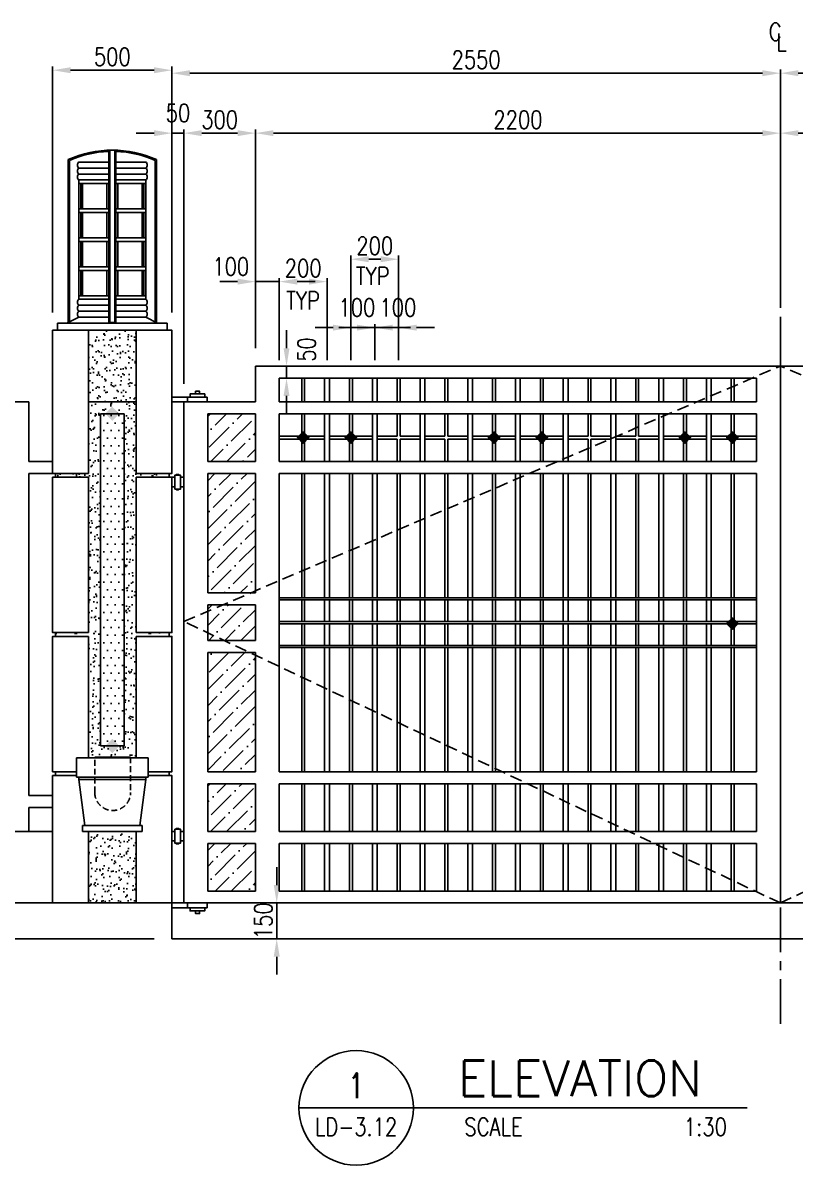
# Model space of a CAD drawing. Extents: x 17901 to 57070, y -1049 to 3900.
# Drawn here: x 37172 to 40409, y -887 to 3900 of the extents above; entities that cross this region are included whole.
import ezdxf
from ezdxf.enums import TextEntityAlignment as Align

# ---------------------------------------------------------------- set-up
doc = ezdxf.new("R2010")
doc.units = 0
doc.header["$PDMODE"] = 3
doc.header["$PDSIZE"] = -1
doc.linetypes.add('CENTER', pattern=[2, 1.25, -0.25, 0.25, -0.25])
doc.linetypes.add('HIDDEN', pattern=[0.375, 0.25, -0.125])
doc.layers.get('0').update_dxf_attribs({"linetype": 'CONTINUOUS'})
doc.layers.get('DEFPOINTS').update_dxf_attribs({"linetype": 'CONTINUOUS'})
for name, color, linetype in [('0-BCA', 33, 'CONTINUOUS'), ('0-DIM', 8, 'CONTINUOUS'), ('0-TEXT', 7, 'CONTINUOUS'), ('YEL', 2, 'CONTINUOUS')]:
    doc.layers.add(name, color=color, linetype=linetype)
doc.styles.add('30', font='romans.shx', dxfattribs={"width": 0.8, "height": 75})
doc.styles.add('ROMAND', font='romans.shx')
doc.styles.add('ROMANS', font='romans.shx', dxfattribs={"width": 0.8})
doc.styles.get("Standard").update_dxf_attribs({"font": 'romans.shx', "width": 0.8})
doc.dimstyles.new('CALL', dxfattribs={"dimscale": 30, "dimtxt": 2.5, "dimasz": 2.5, "dimexe": 0.5, "dimexo": 2.5, "dimtad": 0, "dimdec": 0, "dimtxsty": 'STANDARD', "dimcen": 2.5, "dimclrd": 256, "dimclre": 256, "dimclrt": 7, "dimazin": 3, "dimtfac": 1, "dimtdec": 0, "dimtmove": 0, "dimatfit": 3, "dimtolj": 1, "dimtzin": 0})
pattern_1 = [(142.5, (57148.236, 3e-14), (1.60003, 48.94132), [0, -38.608, 0, -43.18, 0, -41.275]), (172.5, (57148.236, 3e-14), (-44.95233, 71.6825), [0, -20.828, 0, -34.798, 0, -13.335]), (212.5, (57179.48, 3e-14), (-79.09924, 0.14372), [0, -12.7, 0, -45.72, 0, -59.69]), (222.5, (57179.48, 3e-14), (-76.35565, 22.29293), [0, -6.35, 0, -29.972, 0, -34.29])]

# ---------------------------------------------------------------- blocks, each defined once
blk = doc.blocks.new('TITLECIRCLE')
blk.add_line((-8, 0), (8, 0))
blk.add_circle((0, 0), 8)
at = {"style": 'ROMAND'}
blk.add_attdef('TITLE', text='', height=5, dxfattribs=at).set_placement((14.23, 4.14), align=Align.MIDDLE_LEFT)
at = {"style": 'ROMANS', "width": 0.8}
for tag, p in [('SCALE', (19.2, -2.65)), ('0:00', (82.05, -2.65))]:
    blk.add_attdef(tag, text='', height=2.5, dxfattribs=at).set_placement(p, align=Align.MIDDLE_CENTER)
blk = doc.blocks.new('A$C1AAB01F3')
at = {"layer": '0-TEXT', "color": 2}
for p, q in [((0, 52.5), (11.7, 52.5)), ((36.1, 52.5), (50, 52.5)), ((0, 12.5), (11.7, 12.5)), ((36.1, 12.5), (50, 12.5))]:
    blk.add_line(p, q, dxfattribs=at)
blk.add_lwpolyline([(11.7, 61.8), (36.1, 61.8), (36.1, 3.7), (11.7, 3.7)], close=True, dxfattribs=at)
for points in [[(18.5, 61.8), (18.5, 64.9), (27.9, 64.9), (27.9, 61.8)], [(27.9, 3.7), (27.9, 0), (18.5, 0), (18.5, 3.7)]]:
    blk.add_lwpolyline(points, dxfattribs=at)
blk = doc.blocks.new('*D51')
at = {"linetype": 'BYBLOCK'}
for p, q in [((37296.9, 2686.3), (37296.9, 3716.3)), ((37371.9, 3701.3), (37721.9, 3701.3)), ((37796.9, 2686.3), (37796.9, 3716.3))]:
    blk.add_line(p, q, dxfattribs=at)
for points in [[(37371.9, 3713.8), (37371.9, 3688.8), (37296.9, 3701.3)], [(37721.9, 3713.8), (37721.9, 3688.8), (37796.9, 3701.3)]]:
    blk.add_solid(points, dxfattribs=at)
at = {"layer": 'DEFPOINTS', "color": 0, "linetype": 'BYBLOCK'}
for p in [(37796.9, 3701.3), (37296.9, 2611.3), (37796.9, 2611.3)]:
    blk.add_point(p, dxfattribs=at)
at = {"color": 7, "linetype": 'BYBLOCK', "insert": (37546.9, 3757.6), "char_height": 75, "attachment_point": 5}
blk.add_mtext('\\A1;500', dxfattribs=at)
blk = doc.blocks.new('*D53')
at = {"linetype": 'BYBLOCK'}
for p, q in [((37796.9, 2686.3), (37796.9, 3703.8)), ((37871.9, 3688.8), (40271.9, 3688.8)), ((40346.9, 2736.3), (40346.9, 3703.8))]:
    blk.add_line(p, q, dxfattribs=at)
for points in [[(37871.9, 3701.3), (37871.9, 3676.3), (37796.9, 3688.8)], [(40271.9, 3701.3), (40271.9, 3676.3), (40346.9, 3688.8)]]:
    blk.add_solid(points, dxfattribs=at)
at = {"layer": 'DEFPOINTS', "color": 0, "linetype": 'BYBLOCK'}
for p in [(40346.9, 3688.8), (40346.9, 2661.3), (37796.9, 2611.3)]:
    blk.add_point(p, dxfattribs=at)
at = {"color": 7, "linetype": 'BYBLOCK', "insert": (39071.9, 3745.1), "char_height": 75, "attachment_point": 5}
blk.add_mtext('\\A1;2550', dxfattribs=at)
blk = doc.blocks.new('*D54')
at = {"linetype": 'BYBLOCK'}
for p, q in [((37796.9, 2686.3), (37796.9, 3452.5)), ((37846.9, 2386.3), (37846.9, 3452.5)), ((37721.9, 3437.5), (37646.9, 3437.5)), ((37796.9, 3437.5), (37846.9, 3437.5)), ((37796.9, 3437.5), (37846.9, 3437.5)), ((37921.9, 3437.5), (37996.9, 3437.5))]:
    blk.add_line(p, q, dxfattribs=at)
for points in [[(37721.9, 3450), (37721.9, 3425), (37796.9, 3437.5)], [(37921.9, 3450), (37921.9, 3425), (37846.9, 3437.5)]]:
    blk.add_solid(points, dxfattribs=at)
at = {"layer": 'DEFPOINTS', "color": 0, "linetype": 'BYBLOCK'}
for p in [(37846.9, 3437.5), (37796.9, 2611.3), (37846.9, 2311.3)]:
    blk.add_point(p, dxfattribs=at)
at = {"color": 7, "linetype": 'BYBLOCK', "insert": (37821.9, 3521.8), "char_height": 75, "attachment_point": 5}
blk.add_mtext('\\A1;50', dxfattribs=at)
blk = doc.blocks.new('*D55')
at = {"linetype": 'BYBLOCK'}
for p, q in [((38277.1, 2536.3), (38277.1, 2611.3)), ((38221.9, 2461.3), (38292.1, 2461.3)), ((38277.1, 2411.3), (38277.1, 2461.3)), ((38277.1, 2411.3), (38277.1, 2461.3)), ((38321.9, 2411.3), (38292.1, 2411.3)), ((38277.1, 2336.3), (38277.1, 2261.3))]:
    blk.add_line(p, q, dxfattribs=at)
for points in [[(38264.6, 2536.3), (38289.6, 2536.3), (38277.1, 2461.3)], [(38264.6, 2336.3), (38289.6, 2336.3), (38277.1, 2411.3)]]:
    blk.add_solid(points, dxfattribs=at)
at = {"layer": 'DEFPOINTS', "color": 0, "linetype": 'BYBLOCK'}
for p in [(38146.9, 2461.3), (38277.1, 2461.3), (38246.9, 2411.3)]:
    blk.add_point(p, dxfattribs=at)
at = {"color": 7, "linetype": 'BYBLOCK', "insert": (38361.4, 2530.8), "char_height": 75, "attachment_point": 5, "rotation": 90}
blk.add_mtext('\\A1;50', dxfattribs=at)
blk = doc.blocks.new('*D56')
at = {"linetype": 'BYBLOCK'}
for p, q in [((37846.9, 2386.3), (37846.9, 3452.5)), ((38146.9, 2536.3), (38146.9, 3452.5)), ((37921.9, 3437.5), (38071.9, 3437.5))]:
    blk.add_line(p, q, dxfattribs=at)
for points in [[(37921.9, 3450), (37921.9, 3425), (37846.9, 3437.5)], [(38071.9, 3450), (38071.9, 3425), (38146.9, 3437.5)]]:
    blk.add_solid(points, dxfattribs=at)
at = {"layer": 'DEFPOINTS', "color": 0, "linetype": 'BYBLOCK'}
for p in [(38146.9, 3437.5), (38146.9, 2461.3), (37846.9, 2311.3)]:
    blk.add_point(p, dxfattribs=at)
at = {"color": 7, "linetype": 'BYBLOCK', "insert": (37996.9, 3493.7), "char_height": 75, "attachment_point": 5}
blk.add_mtext('\\A1;300', dxfattribs=at)
blk = doc.blocks.new('*D57')
at = {"linetype": 'BYBLOCK'}
for p, q in [((38146.9, 2536.3), (38146.9, 3452.5)), ((40346.9, 2736.3), (40346.9, 3452.5)), ((38221.9, 3437.5), (40271.9, 3437.5))]:
    blk.add_line(p, q, dxfattribs=at)
for points in [[(38221.9, 3450), (38221.9, 3425), (38146.9, 3437.5)], [(40271.9, 3450), (40271.9, 3425), (40346.9, 3437.5)]]:
    blk.add_solid(points, dxfattribs=at)
at = {"layer": 'DEFPOINTS', "color": 0, "linetype": 'BYBLOCK'}
for p in [(40346.9, 3437.5), (40346.9, 2661.3), (38146.9, 2461.3)]:
    blk.add_point(p, dxfattribs=at)
at = {"color": 7, "linetype": 'BYBLOCK', "insert": (39246.9, 3493.7), "char_height": 75, "attachment_point": 5}
blk.add_mtext('\\A1;2200', dxfattribs=at)
blk = doc.blocks.new('*D59')
at = {"linetype": 'BYBLOCK'}
for p, q in [((40346.9, 2736.3), (40346.9, 3703.8)), ((42821.9, 3688.8), (40421.9, 3688.8)), ((42896.9, 2686.3), (42896.9, 3703.8))]:
    blk.add_line(p, q, dxfattribs=at)
for points in [[(40421.9, 3701.3), (40421.9, 3676.3), (40346.9, 3688.8)], [(42821.9, 3701.3), (42821.9, 3676.3), (42896.9, 3688.8)]]:
    blk.add_solid(points, dxfattribs=at)
at = {"layer": 'DEFPOINTS', "color": 0, "linetype": 'BYBLOCK'}
for p in [(40346.9, 3688.8), (40346.9, 2661.3), (42896.9, 2611.3)]:
    blk.add_point(p, dxfattribs=at)
at = {"color": 7, "linetype": 'BYBLOCK', "insert": (41621.9, 3745.1), "char_height": 75, "attachment_point": 5}
blk.add_mtext('\\A1;2550', dxfattribs=at)
blk = doc.blocks.new('*D62')
at = {"linetype": 'BYBLOCK'}
for p, q in [((40346.9, 2736.3), (40346.9, 3452.5)), ((42546.9, 2536.3), (42546.9, 3452.5)), ((42471.9, 3437.5), (40421.9, 3437.5))]:
    blk.add_line(p, q, dxfattribs=at)
for points in [[(40421.9, 3450), (40421.9, 3425), (40346.9, 3437.5)], [(42471.9, 3450), (42471.9, 3425), (42546.9, 3437.5)]]:
    blk.add_solid(points, dxfattribs=at)
at = {"layer": 'DEFPOINTS', "color": 0, "linetype": 'BYBLOCK'}
for p in [(40346.9, 3437.5), (40346.9, 2661.3), (42546.9, 2461.3)]:
    blk.add_point(p, dxfattribs=at)
at = {"color": 7, "linetype": 'BYBLOCK', "insert": (41446.9, 3493.7), "char_height": 75, "attachment_point": 5}
blk.add_mtext('\\A1;2200', dxfattribs=at)
blk = doc.blocks.new('*D63')
at = {"linetype": 'BYBLOCK'}
for p, q in [((38246.9, 2486.3), (38246.9, 2830.3)), ((38446.9, 2486.3), (38446.9, 2830.3)), ((38321.9, 2815.3), (38371.9, 2815.3))]:
    blk.add_line(p, q, dxfattribs=at)
for points in [[(38321.9, 2827.8), (38321.9, 2802.8), (38246.9, 2815.3)], [(38371.9, 2827.8), (38371.9, 2802.8), (38446.9, 2815.3)]]:
    blk.add_solid(points, dxfattribs=at)
at = {"layer": 'DEFPOINTS', "color": 0, "linetype": 'BYBLOCK'}
for p in [(38446.9, 2815.3), (38246.9, 2411.3), (38446.9, 2411.3)]:
    blk.add_point(p, dxfattribs=at)
at = {"color": 7, "linetype": 'BYBLOCK', "insert": (38346.9, 2871.5), "char_height": 75, "attachment_point": 5}
blk.add_mtext('\\A1;200', dxfattribs=at)
blk = doc.blocks.new('*D64')
at = {"linetype": 'BYBLOCK'}
for p, q in [((38546.9, 2486.3), (38546.9, 2637.4)), ((38646.9, 2486.3), (38646.9, 2637.4)), ((38471.9, 2622.4), (38396.9, 2622.4)), ((38646.9, 2622.4), (38546.9, 2622.4)), ((38646.9, 2622.4), (38546.9, 2622.4)), ((38721.9, 2622.4), (38796.9, 2622.4))]:
    blk.add_line(p, q, dxfattribs=at)
for points in [[(38471.9, 2634.9), (38471.9, 2609.9), (38546.9, 2622.4)], [(38721.9, 2634.9), (38721.9, 2609.9), (38646.9, 2622.4)]]:
    blk.add_solid(points, dxfattribs=at)
at = {"layer": 'DEFPOINTS', "color": 0, "linetype": 'BYBLOCK'}
for p in [(38546.9, 2622.4), (38546.9, 2411.3), (38646.9, 2411.3)]:
    blk.add_point(p, dxfattribs=at)
at = {"color": 7, "linetype": 'BYBLOCK', "insert": (38572.4, 2706.8), "char_height": 75, "attachment_point": 5}
blk.add_mtext('\\A1;100', dxfattribs=at)
blk = doc.blocks.new('*D65')
at = {"linetype": 'BYBLOCK'}
for p, q in [((38646.9, 2486.3), (38646.9, 2637.4)), ((38746.9, 2486.3), (38746.9, 2637.4)), ((38571.9, 2622.4), (38496.9, 2622.4)), ((38646.9, 2622.4), (38746.9, 2622.4)), ((38646.9, 2622.4), (38746.9, 2622.4)), ((38821.9, 2622.4), (38896.9, 2622.4))]:
    blk.add_line(p, q, dxfattribs=at)
for points in [[(38571.9, 2634.9), (38571.9, 2609.9), (38646.9, 2622.4)], [(38821.9, 2634.9), (38821.9, 2609.9), (38746.9, 2622.4)]]:
    blk.add_solid(points, dxfattribs=at)
at = {"layer": 'DEFPOINTS', "color": 0, "linetype": 'BYBLOCK'}
for p in [(38746.9, 2622.4), (38646.9, 2411.3), (38746.9, 2411.3)]:
    blk.add_point(p, dxfattribs=at)
at = {"color": 7, "linetype": 'BYBLOCK', "insert": (38744.1, 2706.8), "char_height": 75, "attachment_point": 5}
blk.add_mtext('\\A1;100', dxfattribs=at)
blk = doc.blocks.new('*D66')
at = {"linetype": 'BYBLOCK'}
for p, q in [((38546.9, 2561.3), (38546.9, 2924.1)), ((38746.9, 2561.3), (38746.9, 2924.1)), ((38621.9, 2909.1), (38671.9, 2909.1))]:
    blk.add_line(p, q, dxfattribs=at)
for points in [[(38621.9, 2921.6), (38621.9, 2896.6), (38546.9, 2909.1)], [(38671.9, 2921.6), (38671.9, 2896.6), (38746.9, 2909.1)]]:
    blk.add_solid(points, dxfattribs=at)
at = {"layer": 'DEFPOINTS', "color": 0, "linetype": 'BYBLOCK'}
for p in [(38746.9, 2909.1), (38546.9, 2486.3), (38746.9, 2486.3)]:
    blk.add_point(p, dxfattribs=at)
at = {"color": 7, "linetype": 'BYBLOCK', "insert": (38646.9, 2965.3), "char_height": 75, "attachment_point": 5}
blk.add_mtext('\\A1;200', dxfattribs=at)
blk = doc.blocks.new('*D68')
at = {"linetype": 'BYBLOCK'}
for p, q in [((38236, 286.3), (38236, 361.3)), ((38248.8, 211.3), (38221, 211.3)), ((38236, 61.3), (38236, 211.3)), ((38236, 61.3), (38236, 211.3)), ((38278.3, 61.3), (38221, 61.3)), ((38236, -13.7), (38236, -88.7))]:
    blk.add_line(p, q, dxfattribs=at)
for points in [[(38223.5, 286.3), (38248.5, 286.3), (38236, 211.3)], [(38223.5, -13.7), (38248.5, -13.7), (38236, 61.3)]]:
    blk.add_solid(points, dxfattribs=at)
at = {"layer": 'DEFPOINTS', "color": 0, "linetype": 'BYBLOCK'}
for p in [(38236, 211.3), (38323.8, 211.3), (38353.3, 61.3)]:
    blk.add_point(p, dxfattribs=at)
at = {"color": 7, "linetype": 'BYBLOCK', "insert": (38180, 136.3), "char_height": 75, "attachment_point": 5, "rotation": 90}
blk.add_mtext('\\A1;150', dxfattribs=at)
blk = doc.blocks.new('*D69')
at = {"linetype": 'BYBLOCK'}
for p, q in [((36415.4, 2461.3), (35578.2, 2461.3)), ((35593.2, 136.3), (35593.2, 2386.3)), ((37721.9, 61.3), (35578.2, 61.3))]:
    blk.add_line(p, q, dxfattribs=at)
for points in [[(35580.7, 2386.3), (35605.7, 2386.3), (35593.2, 2461.3)], [(35580.7, 136.3), (35605.7, 136.3), (35593.2, 61.3)]]:
    blk.add_solid(points, dxfattribs=at)
at = {"layer": 'DEFPOINTS', "color": 0, "linetype": 'BYBLOCK'}
for p in [(35593.2, 2461.3), (36490.4, 2461.3), (37796.9, 61.3)]:
    blk.add_point(p, dxfattribs=at)
at = {"color": 7, "linetype": 'BYBLOCK', "insert": (35537, 1261.3), "char_height": 75, "attachment_point": 5, "rotation": 90}
blk.add_mtext('\\A1;2400', dxfattribs=at)
blk = doc.blocks.new('*D94')
at = {"linetype": 'BYBLOCK'}
for p, q in [((38146.9, 2536.3), (38146.9, 2830.3)), ((38246.9, 2561.3), (38246.9, 2830.3)), ((38071.9, 2815.3), (37996.9, 2815.3)), ((38246.9, 2815.3), (38146.9, 2815.3)), ((38246.9, 2815.3), (38146.9, 2815.3)), ((38321.9, 2815.3), (38396.9, 2815.3))]:
    blk.add_line(p, q, dxfattribs=at)
for points in [[(38071.9, 2827.8), (38071.9, 2802.8), (38146.9, 2815.3)], [(38321.9, 2827.8), (38321.9, 2802.8), (38246.9, 2815.3)]]:
    blk.add_solid(points, dxfattribs=at)
at = {"layer": 'DEFPOINTS', "color": 0, "linetype": 'BYBLOCK'}
for p in [(38146.9, 2815.3), (38146.9, 2461.3), (38246.9, 2486.3)]:
    blk.add_point(p, dxfattribs=at)
at = {"color": 7, "linetype": 'BYBLOCK', "insert": (38043.2, 2878.5), "char_height": 75, "attachment_point": 5}
blk.add_mtext('\\A1;100', dxfattribs=at)

msp = doc.modelspace()

# ---------------------------------------------------------------- hatches: boundary and pattern name
at = {"linetype": 'CONTINUOUS'}
h = msp.add_hatch(dxfattribs=at)
h.set_pattern_fill('AR-SAND', color=2, style=0)
h.paths.add_polyline_path([(37446.9, 2611.3), (37646.9, 2611.3), (37646.9, 2311.3), (37446.9, 2311.3)])
h = msp.add_hatch(dxfattribs=at)
h.set_pattern_fill('AR-SAND', color=2, style=0)
h.set_pattern_definition(pattern_1)
h.paths.add_polyline_path([(37446.9, 1995.3), (37308.9, 1995.3), (37308.9, 2011.3), (37446.9, 2011.3), (37446.9, 2311.3), (37646.9, 2311.3), (37646.9, 2011.3), (37784.9, 2011.3), (37784.9, 1995.3), (37646.9, 1995.3), (37646.9, 1344.2), (37784.9, 1344.2), (37784.9, 1328.2), (37646.9, 1328.2), (37646.9, 819.3), (37446.9, 819.3), (37446.9, 1328.2), (37308.9, 1328.2), (37308.9, 1344.2), (37446.9, 1344.2)])
h.paths.add_polyline_path([(37496.9, 869.3), (37596.9, 869.3), (37596.9, 2261.3), (37496.9, 2261.3)], flags=16)
h = msp.add_hatch(dxfattribs=at)
h.set_pattern_fill('DOTS', color=256, scale=20, style=0)
h.set_pattern_definition([(180, (57148.236, 3e-14), (-15.875, 31.75), [0, -31.75])])
h.paths.add_polyline_path([(37496.9, 2261.3), (37596.9, 2261.3), (37596.9, 869.3), (37496.9, 869.3)])
for points in [[(37546.9, 2231.3), (37516.9, 2261.3), (37546.9, 2291.3), (37576.9, 2261.3)], [(37546.9, 899.3), (37516.9, 869.3), (37546.9, 839.3), (37576.9, 869.3)]]:
    msp.add_hatch(color=2, dxfattribs=at).paths.add_polyline_path(points)
h = msp.add_hatch(dxfattribs=at)
h.set_pattern_fill('AR-SAND', color=2, style=0)
h.set_pattern_definition(pattern_1)
h.paths.add_polyline_path([(37446.9, 211.3), (37646.9, 211.3), (37646.9, 511.3), (37446.9, 511.3)])
at = {"layer": '0-TEXT', "linetype": 'CONTINUOUS'}
h = msp.add_hatch(dxfattribs=at)
h.set_pattern_fill('ANSI36', color=1, scale=15, style=0)
h.paths.add_polyline_path([(38146.9, 461.3), (37946.9, 461.3), (37946.9, 261.3), (38146.9, 261.3)])
h.paths.add_polyline_path([(38146.9, 711.3), (37946.9, 711.3), (37946.9, 511.3), (38146.9, 511.3)])
h.paths.add_polyline_path([(38146.9, 1261.3), (37946.9, 1261.3), (37946.9, 761.3), (38146.9, 761.3)])
h.paths.add_polyline_path([(38146.9, 1461.3), (37946.9, 1461.3), (37946.9, 1311.3), (38146.9, 1311.3)])
h.paths.add_polyline_path([(38146.9, 2011.3), (37946.9, 2011.3), (37946.9, 1511.3), (38146.9, 1511.3)])
h.paths.add_polyline_path([(38146.9, 2261.3), (37946.9, 2261.3), (37946.9, 2061.3), (38146.9, 2061.3)])
for points in [[(38346.9, 2137.5), (38370.9, 2161.5), (38346.9, 2185.6), (38322.8, 2161.5)], [(38546.9, 2137.5), (38570.9, 2161.5), (38546.9, 2185.6), (38522.8, 2161.5)], [(39146.9, 2137.5), (39170.9, 2161.5), (39146.9, 2185.6), (39122.8, 2161.5)], [(39346.9, 2137.5), (39370.9, 2161.5), (39346.9, 2185.6), (39322.8, 2161.5)], [(39946.9, 2137.5), (39970.9, 2161.5), (39946.9, 2185.6), (39922.8, 2161.5)], [(40145.9, 2137.5), (40169.9, 2161.5), (40145.9, 2185.6), (40121.8, 2161.5)], [(40145.9, 1358), (40169.9, 1382), (40145.9, 1406.1), (40121.8, 1382)]]:
    msp.add_hatch(color=256, dxfattribs=at).paths.add_polyline_path(points)

# ---------------------------------------------------------------- linework, layer by layer
at = {"color": 2}
for p, q in [((37446.9, 2311.3), (37446.9, 2611.3)), ((37646.9, 2311.3), (37646.9, 2611.3)), ((37446.9, 2311.3), (37446.9, 2011.3)), ((37646.9, 2311.3), (37446.9, 2311.3)), ((37646.9, 2311.3), (37646.9, 2011.3)), ((37496.9, 2261.3), (37496.9, 869.3)), ((37596.9, 2261.3), (37496.9, 2261.3)), ((37596.9, 2261.3), (37596.9, 869.3)), ((37446.9, 2011.3), (37296.9, 2011.3)), ((37796.9, 2011.3), (37646.9, 2011.3)), ((37446.9, 1995.3), (37296.9, 1995.3)), ((37446.9, 1995.3), (37446.9, 1344.2)), ((37646.9, 1995.3), (37646.9, 1344.2)), ((37796.9, 1995.3), (37646.9, 1995.3)), ((37446.9, 1344.2), (37296.9, 1344.2)), ((37796.9, 1344.2), (37646.9, 1344.2)), ((37446.9, 1328.2), (37296.9, 1328.2)), ((37446.9, 1328.2), (37446.9, 819.3)), ((37646.9, 1328.2), (37646.9, 819.3)), ((37796.9, 1328.2), (37646.9, 1328.2)), ((37596.9, 869.3), (37496.9, 869.3)), ((37596.9, 869.3), (37496.9, 869.3)), ((37696.9, 819.3), (37396.9, 819.3)), ((37396.9, 819.3), (37396.9, 739.3)), ((37696.9, 819.3), (37696.9, 739.3)), ((37396.9, 761.3), (37296.9, 761.3)), ((37396.9, 745.3), (37296.9, 745.3)), ((37696.9, 739.3), (37396.9, 739.3)), ((37406.9, 739.3), (37406.9, 729.3)), ((37406.9, 729.3), (37431.8, 536.3)), ((37686.9, 729.3), (37406.9, 729.3)), ((37686.9, 729.3), (37662, 536.3)), ((37686.9, 739.3), (37686.9, 729.3)), ((37796.9, 761.3), (37696.9, 761.3)), ((37796.9, 745.3), (37696.9, 745.3)), ((37421.9, 536.3), (37671.9, 536.3)), ((37421.9, 536.3), (37421.9, 511.3)), ((37671.9, 536.3), (37671.9, 511.3)), ((37421.9, 511.3), (37671.9, 511.3)), ((37446.9, 511.3), (37446.9, 211.3)), ((37646.9, 511.3), (37646.9, 211.3)), ((37796.9, 211.3), (37296.9, 211.3))]:
    msp.add_line(p, q, dxfattribs=at)
for p, q in [((37196.9, 2311.3), (36771.5, 2311.3)), ((37196.9, 2061.3), (37196.9, 2311.3)), ((37296.9, 2061.3), (37196.9, 2061.3)), ((37196.9, 661.3), (37196.9, 2011.3)), ((37296.9, 2011.3), (37196.9, 2011.3)), ((38146.9, 761.3), (37946.9, 761.3)), ((40246.9, 761.3), (38246.9, 761.3)), ((38146.9, 711.3), (37946.9, 711.3)), ((40246.9, 711.3), (38246.9, 711.3)), ((37296.9, 661.3), (37196.9, 661.3)), ((37196.9, 511.3), (37196.9, 611.3)), ((37296.9, 611.3), (37196.9, 611.3)), ((37296.9, 511.3), (36554.9, 511.3)), ((38146.9, 511.3), (37946.9, 511.3)), ((40246.9, 511.3), (38246.9, 511.3)), ((38146.9, 461.3), (37946.9, 461.3)), ((40246.9, 461.3), (38246.9, 461.3)), ((38146.9, 261.3), (37946.9, 261.3)), ((40246.9, 261.3), (38246.9, 261.3)), ((40346.9, 211.3), (37581.8, 211.3)), ((40346.9, 211.3), (42896.9, 211.3))]:
    msp.add_line(p, q)
at = {"color": 4}
msp.add_lwpolyline([(37796.9, 211.3), (37796.9, 745.3), (37784.9, 745.3), (37784.9, 761.3), (37796.9, 761.3), (37796.9, 1328.2), (37784.9, 1328.2), (37784.9, 1344.2), (37796.9, 1344.2), (37796.9, 1995.3), (37784.9, 1995.3), (37784.9, 2011.3), (37796.9, 2011.3), (37796.9, 2611.3), (37296.9, 2611.3), (37296.9, 2011.3), (37308.9, 2011.3), (37308.9, 1995.3), (37296.9, 1995.3), (37296.9, 1344.2), (37308.9, 1344.2), (37308.9, 1328.2), (37296.9, 1328.2), (37296.9, 761.3), (37308.9, 761.3), (37308.9, 745.3), (37296.9, 745.3), (37296.9, 211.3)], dxfattribs=at)
at = {"color": 5}
for points in [[(42472, 61.3), (37796.9, 61.3), (37796.9, 211.3), (36518.8, 211.3)], [(38221.8, 61.3), (42896.9, 61.3), (42896.9, 211.3), (44175, 211.3)]]:
    msp.add_lwpolyline(points, dxfattribs=at)
at = {"layer": '0-BCA', "color": 2}
for p, q in [((37531.9, 3366), (37531.9, 3366)), ((37531.9, 3361), (37531.9, 2643.8)), ((37536.9, 3366.2), (37536.9, 2643.8)), ((37556.9, 3366.2), (37556.9, 2643.8)), ((37561.9, 3366), (37561.9, 3366)), ((37561.9, 3361), (37561.9, 2643.8)), ((37361.9, 2643.8), (37361.9, 3326.5)), ((37366.9, 2646.3), (37366.9, 3323.2)), ((37406.9, 3316.3), (37531.9, 3316.3)), ((37561.9, 3316.3), (37686.9, 3316.3)), ((37726.9, 2646.3), (37726.9, 3323.2)), ((37731.9, 2643.8), (37731.9, 3326.5)), ((37406.9, 3291.3), (37531.9, 3291.3)), ((37406.9, 3266.3), (37531.9, 3266.3)), ((37561.9, 3291.3), (37686.9, 3291.3)), ((37561.9, 3266.3), (37686.9, 3266.3)), ((37406.9, 2741.3), (37406.9, 3241.3)), ((37406.9, 3241.3), (37531.9, 3241.3)), ((37406.9, 3241.3), (37531.9, 3241.3)), ((37406.9, 3226.3), (37531.9, 3226.3)), ((37414.4, 3120), (37414.4, 3226.3)), ((37421.9, 3120), (37421.9, 3226.3)), ((37524.4, 3226.3), (37524.4, 3120)), ((37561.9, 3241.3), (37686.9, 3241.3)), ((37561.9, 3241.3), (37686.9, 3241.3)), ((37561.9, 3226.3), (37686.9, 3226.3)), ((37569.4, 3226.3), (37569.4, 3120)), ((37671.9, 3120), (37671.9, 3226.3)), ((37679.4, 3120), (37679.4, 3226.3)), ((37686.9, 2741.3), (37686.9, 3241.3)), ((37531.9, 3120), (37406.9, 3120)), ((37686.9, 3120), (37561.9, 3120)), ((37531.9, 3105), (37406.9, 3105)), ((37414.4, 2998.8), (37414.4, 3105)), ((37421.9, 2998.8), (37421.9, 3105)), ((37524.4, 3105), (37524.4, 2998.8)), ((37686.9, 3105), (37561.9, 3105)), ((37569.4, 3105), (37569.4, 2998.8)), ((37671.9, 2998.8), (37671.9, 3105)), ((37679.4, 2998.8), (37679.4, 3105)), ((37406.9, 2998.8), (37531.9, 2998.8)), ((37406.9, 2983.8), (37531.9, 2983.8)), ((37414.4, 2877.5), (37414.4, 2983.8)), ((37421.9, 2877.5), (37421.9, 2983.8)), ((37524.4, 2983.8), (37524.4, 2877.5)), ((37561.9, 2998.8), (37686.9, 2998.8)), ((37561.9, 2983.8), (37686.9, 2983.8)), ((37569.4, 2983.8), (37569.4, 2877.5)), ((37671.9, 2877.5), (37671.9, 2983.8)), ((37679.4, 2877.5), (37679.4, 2983.8)), ((37531.9, 2877.5), (37406.9, 2877.5)), ((37686.9, 2877.5), (37561.9, 2877.5)), ((37531.9, 2862.5), (37406.9, 2862.5)), ((37414.4, 2756.3), (37414.4, 2862.5)), ((37421.9, 2756.3), (37421.9, 2862.5)), ((37524.4, 2862.5), (37524.4, 2756.3)), ((37686.9, 2862.5), (37561.9, 2862.5)), ((37569.4, 2862.5), (37569.4, 2756.3)), ((37671.9, 2756.3), (37671.9, 2862.5)), ((37679.4, 2756.3), (37679.4, 2862.5)), ((37406.9, 2756.3), (37531.9, 2756.3)), ((37406.9, 2741.3), (37531.9, 2741.3)), ((37561.9, 2756.3), (37686.9, 2756.3)), ((37561.9, 2741.3), (37686.9, 2741.3)), ((37406.9, 2716.3), (37531.9, 2716.3)), ((37406.9, 2691.3), (37531.9, 2691.3)), ((37561.9, 2716.3), (37686.9, 2716.3)), ((37561.9, 2691.3), (37686.9, 2691.3)), ((37546.9, 2641.3), (37316.9, 2641.3)), ((37316.9, 2611.3), (37316.9, 2641.3)), ((37356.9, 2641.3), (37406.9, 2666.3)), ((37356.9, 2641.3), (37736.9, 2641.3)), ((37406.9, 2666.3), (37531.9, 2666.3)), ((37561.9, 2643.8), (37531.9, 2643.8)), ((37546.9, 2641.3), (37776.9, 2641.3)), ((37561.9, 2666.3), (37686.9, 2666.3)), ((37736.9, 2641.3), (37686.9, 2666.3)), ((37776.9, 2611.3), (37776.9, 2641.3)), ((37546.9, 2611.3), (37316.9, 2611.3)), ((37546.9, 2611.3), (37776.9, 2611.3))]:
    msp.add_line(p, q, dxfattribs=at)
for centre, radius, start, end in [((37546.9, 2916.3), 450, 65.7253, 114.2747), ((37546.9, 2916.3), 445, 91.9317, 113.8594), ((37546.9, 2916.3), 445, 66.1406, 88.0683), ((37415.6, 3303.8), 15.2, 124.706, 235.294), ((37678.2, 3303.8), 15.2, 304.706, 55.294), ((37415.6, 3278.8), 15.2, 124.706, 235.294), ((37415.6, 3253.8), 15.2, 124.706, 235.294), ((37678.2, 3278.8), 15.2, 304.706, 55.294), ((37678.2, 3253.8), 15.2, 304.706, 55.294), ((37415.6, 2728.8), 15.2, 124.706, 235.294), ((37678.2, 2728.8), 15.2, 304.706, 55.294), ((37415.6, 2703.8), 15.2, 124.706, 235.294), ((37415.6, 2678.8), 15.2, 124.706, 235.294), ((37678.2, 2703.8), 15.2, 304.706, 55.294), ((37678.2, 2678.8), 15.2, 304.706, 55.294)]:
    msp.add_arc(centre, radius, start, end, dxfattribs=at)
at = {"layer": '0-DIM', "linetype": 'CENTER', "ltscale": 150}
msp.add_line((40346.9, -295), (40346.9, 2831.4), dxfattribs=at)
at = {"layer": '0-DIM'}
for p, q in [((38436.9, 2411.3), (38456.9, 2411.3)), ((38540.9, 2411.3), (38552.9, 2411.3)), ((38636.9, 2411.3), (38656.9, 2411.3)), ((37473.3, 822), (37623.5, 822))]:
    msp.add_line(p, q, dxfattribs=at)
at = {"layer": '0-DIM', "linetype": 'HIDDEN', "ltscale": 100}
for p, q in [((37473.3, 674.1), (37473.3, 822)), ((37623.5, 822), (37623.5, 674.1))]:
    msp.add_line(p, q, dxfattribs=at)
msp.add_arc((37548.4, 674.1), 75.1, 180, 0, dxfattribs=at)
at = {"layer": '0-TEXT'}
for p, q in [((40346.9, 211.3), (40346.9, 2661.3)), ((40346.9, 211.3), (40346.9, 2661.3)), ((38146.9, 2461.3), (40346.9, 2461.3)), ((38146.9, 2311.3), (38146.9, 2461.3)), ((42546.9, 2461.3), (40346.9, 2461.3)), ((38246.9, 2311.3), (38246.9, 2411.3)), ((38246.9, 2411.3), (40246.9, 2411.3)), ((40246.9, 2311.3), (40246.9, 2411.3)), ((37846.9, 211.3), (37846.9, 2311.3)), ((37846.9, 2311.3), (38146.9, 2311.3)), ((38246.9, 2311.3), (40246.9, 2311.3)), ((37946.9, 2261.3), (38146.9, 2261.3)), ((37946.9, 2061.3), (37946.9, 2261.3)), ((38146.9, 2061.3), (38146.9, 2261.3)), ((38246.9, 2061.3), (38246.9, 2261.3)), ((38246.9, 2261.3), (40246.9, 2261.3)), ((40246.9, 2061.3), (40246.9, 2261.3)), ((37946.9, 2061.3), (38146.9, 2061.3)), ((38246.9, 2061.3), (40246.9, 2061.3)), ((37946.9, 2011.3), (38146.9, 2011.3)), ((37946.9, 1511.3), (37946.9, 2011.3)), ((38146.9, 1511.3), (38146.9, 2011.3)), ((38246.9, 2011.3), (40246.9, 2011.3)), ((38246.9, 761.3), (38246.9, 2011.3)), ((40246.9, 761.3), (40246.9, 2011.3)), ((38146.9, 1511.3), (37946.9, 1511.3)), ((38146.9, 1461.3), (37946.9, 1461.3)), ((37946.9, 1311.3), (37946.9, 1461.3)), ((38146.9, 1311.3), (38146.9, 1461.3)), ((38146.9, 1311.3), (37946.9, 1311.3)), ((37946.9, 761.3), (37946.9, 1261.3)), ((38146.9, 1261.3), (37946.9, 1261.3)), ((38146.9, 761.3), (38146.9, 1261.3)), ((37946.9, 511.3), (37946.9, 711.3)), ((38146.9, 511.3), (38146.9, 711.3)), ((38246.9, 511.3), (38246.9, 711.3)), ((40246.9, 511.3), (40246.9, 711.3)), ((37946.9, 261.3), (37946.9, 461.3)), ((38146.9, 261.3), (38146.9, 461.3)), ((38246.9, 261.3), (38246.9, 461.3)), ((40246.9, 261.3), (40246.9, 461.3)), ((38808.7, -647.4), (40207.6, -647.4))]:
    msp.add_line(p, q, dxfattribs=at)
at = {"layer": '0-TEXT', "color": 2}
for p, q in [((37944.9, 2331.3), (37796.9, 2331.3)), ((37846.9, 2311.3), (37796.9, 2311.3)), ((37861.4, 2311.3), (37861.4, 2331.3)), ((37944.9, 2331.3), (37944.9, 2311.3)), ((37846.9, 211.3), (37796.9, 211.3)), ((37861.4, 211.3), (37861.4, 191.3)), ((37944.9, 191.3), (37944.9, 211.3)), ((37944.9, 191.3), (37796.9, 191.3))]:
    msp.add_line(p, q, dxfattribs=at)
at = {"layer": '0-TEXT', "color": 2, "linetype": 'HIDDEN', "ltscale": 200}
for points in [[(40346.9, 211.3), (37846.9, 1390.8), (40346.9, 2461.3)], [(40346.9, 211.3), (42846.9, 1390.8), (40346.9, 2461.3)]]:
    msp.add_lwpolyline(points, dxfattribs=at)
at = {"layer": '0-TEXT', "color": 2}
for points in [[(37895.7, 2344.6), (37895.7, 2355.8), (37912.7, 2355.8), (37912.7, 2344.6)], [(37872.7, 2331.3), (37872.7, 2344.6), (37934.1, 2344.6), (37934.1, 2331.3)], [(37872.7, 191.3), (37872.7, 178), (37934.1, 178), (37934.1, 191.3)], [(37895.7, 178), (37895.7, 166.8), (37912.7, 166.8), (37912.7, 178)]]:
    msp.add_lwpolyline(points, dxfattribs=at)
at = {"layer": '0-TEXT'}
for points in [[(38346.9, 2137.5), (38370.9, 2161.5), (38346.9, 2185.6), (38322.8, 2161.5)], [(38546.9, 2137.5), (38570.9, 2161.5), (38546.9, 2185.6), (38522.8, 2161.5)], [(39146.9, 2137.5), (39170.9, 2161.5), (39146.9, 2185.6), (39122.8, 2161.5)], [(39346.9, 2137.5), (39370.9, 2161.5), (39346.9, 2185.6), (39322.8, 2161.5)], [(39946.9, 2137.5), (39970.9, 2161.5), (39946.9, 2185.6), (39922.8, 2161.5)], [(40145.9, 2137.5), (40169.9, 2161.5), (40145.9, 2185.6), (40121.8, 2161.5)], [(40145.9, 1358), (40169.9, 1382), (40145.9, 1406.1), (40121.8, 1382)]]:
    msp.add_lwpolyline(points, close=True, dxfattribs=at)
at = {"layer": 'YEL'}
for p, q in [((38340.9, 2411.3), (38340.9, 2311.3)), ((38352.9, 2411.3), (38352.9, 2311.3)), ((38436.9, 2411.3), (38436.9, 2311.3)), ((38456.9, 2411.3), (38456.9, 2311.3)), ((38540.9, 2411.3), (38540.9, 2311.3)), ((38552.9, 2411.3), (38552.9, 2311.3)), ((38636.9, 2411.3), (38636.9, 2311.3)), ((38656.9, 2411.3), (38656.9, 2311.3)), ((38740.9, 2411.3), (38740.9, 2311.3)), ((38752.9, 2411.3), (38752.9, 2311.3)), ((38836.9, 2411.3), (38836.9, 2311.3)), ((38856.9, 2411.3), (38856.9, 2311.3)), ((38940.9, 2411.3), (38940.9, 2311.3)), ((38952.9, 2411.3), (38952.9, 2311.3)), ((39036.9, 2411.3), (39036.9, 2311.3)), ((39056.9, 2411.3), (39056.9, 2311.3)), ((39140.9, 2411.3), (39140.9, 2311.3)), ((39152.9, 2411.3), (39152.9, 2311.3)), ((39236.9, 2411.3), (39236.9, 2311.3)), ((39256.9, 2411.3), (39256.9, 2311.3)), ((39340.9, 2411.3), (39340.9, 2311.3)), ((39352.9, 2411.3), (39352.9, 2311.3)), ((39436.9, 2411.3), (39436.9, 2311.3)), ((39456.9, 2411.3), (39456.9, 2311.3)), ((39540.9, 2411.3), (39540.9, 2311.3)), ((39552.9, 2411.3), (39552.9, 2311.3)), ((39636.9, 2411.3), (39636.9, 2311.3)), ((39656.9, 2411.3), (39656.9, 2311.3)), ((39740.9, 2411.3), (39740.9, 2311.3)), ((39752.9, 2411.3), (39752.9, 2311.3)), ((39836.9, 2411.3), (39836.9, 2311.3)), ((39856.9, 2411.3), (39856.9, 2311.3)), ((39940.9, 2411.3), (39940.9, 2311.3)), ((39952.9, 2411.3), (39952.9, 2311.3)), ((40036.9, 2411.3), (40036.9, 2311.3)), ((40056.9, 2411.3), (40056.9, 2311.3)), ((40140.9, 2411.3), (40140.9, 2311.3)), ((40152.9, 2411.3), (40152.9, 2311.3)), ((38340.9, 2261.3), (38340.9, 2167.3)), ((38352.9, 2261.3), (38352.9, 2167.3)), ((38436.9, 2261.3), (38436.9, 2061.3)), ((38456.9, 2261.3), (38456.9, 2061.3)), ((38540.9, 2261.3), (38540.9, 2167.3)), ((38552.9, 2261.3), (38552.9, 2167.3)), ((38636.9, 2261.3), (38636.9, 2061.3)), ((38656.9, 2261.3), (38656.9, 2061.3)), ((38740.9, 2261.3), (38740.9, 2167.3)), ((38752.9, 2261.3), (38752.9, 2167.3)), ((38836.9, 2261.3), (38836.9, 2061.3)), ((38856.9, 2261.3), (38856.9, 2061.3)), ((38940.9, 2261.3), (38940.9, 2167.3)), ((38952.9, 2261.3), (38952.9, 2167.3)), ((39036.9, 2261.3), (39036.9, 2061.3)), ((39056.9, 2261.3), (39056.9, 2061.3)), ((39140.9, 2261.3), (39140.9, 2167.3)), ((39152.9, 2261.3), (39152.9, 2167.3)), ((39236.9, 2261.3), (39236.9, 2061.3)), ((39256.9, 2261.3), (39256.9, 2061.3)), ((39340.9, 2261.3), (39340.9, 2061.3)), ((39352.9, 2261.3), (39352.9, 2061.3)), ((39436.9, 2261.3), (39436.9, 2061.3)), ((39456.9, 2261.3), (39456.9, 2061.3)), ((39540.9, 2261.3), (39540.9, 2167.3)), ((39552.9, 2261.3), (39552.9, 2167.3)), ((39636.9, 2261.3), (39636.9, 2061.3)), ((39656.9, 2261.3), (39656.9, 2061.3)), ((39740.9, 2261.3), (39740.9, 2167.3)), ((39752.9, 2261.3), (39752.9, 2167.3)), ((39836.9, 2261.3), (39836.9, 2061.3)), ((39856.9, 2261.3), (39856.9, 2061.3)), ((39940.9, 2261.3), (39940.9, 2061.3)), ((39952.9, 2261.3), (39952.9, 2061.3)), ((40036.9, 2261.3), (40036.9, 2061.3)), ((40056.9, 2261.3), (40056.9, 2061.3)), ((40140.9, 2261.3), (40140.9, 2061.3)), ((40152.9, 2261.3), (40152.9, 2061.3)), ((38246.9, 2167.3), (38340.9, 2167.3)), ((38246.9, 2155.3), (38340.9, 2155.3)), ((38340.9, 2155.3), (38340.9, 2061.3)), ((38352.9, 2167.3), (38436.9, 2167.3)), ((38352.9, 2155.3), (38352.9, 2061.3)), ((38352.9, 2155.3), (38436.9, 2155.3)), ((38456.9, 2167.3), (38540.9, 2167.3)), ((38456.9, 2155.3), (38540.9, 2155.3)), ((38540.9, 2155.3), (38540.9, 2061.3)), ((38552.9, 2167.3), (38636.9, 2167.3)), ((38552.9, 2155.3), (38552.9, 2061.3)), ((38552.9, 2155.3), (38636.9, 2155.3)), ((38656.9, 2167.3), (38740.9, 2167.3)), ((38656.9, 2155.3), (38740.9, 2155.3)), ((38740.9, 2155.3), (38740.9, 2061.3)), ((38752.9, 2167.3), (38836.9, 2167.3)), ((38752.9, 2155.3), (38836.9, 2155.3)), ((38752.9, 2155.3), (38752.9, 2061.3)), ((38856.9, 2167.3), (38940.9, 2167.3)), ((38856.9, 2155.3), (38940.9, 2155.3)), ((38940.9, 2155.3), (38940.9, 2061.3)), ((38952.9, 2167.3), (39036.9, 2167.3)), ((38952.9, 2155.3), (39036.9, 2155.3)), ((38952.9, 2155.3), (38952.9, 2061.3)), ((39056.9, 2167.3), (39140.9, 2167.3)), ((39056.9, 2155.3), (39140.9, 2155.3)), ((39140.9, 2155.3), (39140.9, 2061.3)), ((39152.9, 2167.3), (39236.9, 2167.3)), ((39152.9, 2155.3), (39152.9, 2061.3)), ((39152.9, 2155.3), (39236.9, 2155.3)), ((39256.9, 2167.3), (39436.9, 2167.3)), ((39256.9, 2155.3), (39436.9, 2155.3)), ((39456.9, 2167.3), (39540.9, 2167.3)), ((39456.9, 2155.3), (39540.9, 2155.3)), ((39540.9, 2155.3), (39540.9, 2061.3)), ((39552.9, 2167.3), (39636.9, 2167.3)), ((39552.9, 2155.3), (39636.9, 2155.3)), ((39552.9, 2155.3), (39552.9, 2061.3)), ((39656.9, 2167.3), (39740.9, 2167.3)), ((39656.9, 2155.3), (39740.9, 2155.3)), ((39740.9, 2155.3), (39740.9, 2061.3)), ((39752.9, 2167.3), (39836.9, 2167.3)), ((39752.9, 2155.3), (39836.9, 2155.3)), ((39752.9, 2155.3), (39752.9, 2061.3)), ((39856.9, 2167.3), (40036.9, 2167.3)), ((39856.9, 2155.3), (40036.9, 2155.3)), ((40056.9, 2167.3), (40246.9, 2167.3)), ((40056.9, 2155.3), (40246.9, 2155.3)), ((38340.9, 2011.3), (38340.9, 1490.8)), ((38352.9, 2011.3), (38352.9, 1490.8)), ((38436.9, 2011.3), (38436.9, 1490.8)), ((38456.9, 2011.3), (38456.9, 1490.8)), ((38540.9, 2011.3), (38540.9, 1490.8)), ((38552.9, 2011.3), (38552.9, 1490.8)), ((38636.9, 2011.3), (38636.9, 1490.8)), ((38656.9, 2011.3), (38656.9, 1490.8)), ((38740.9, 2011.3), (38740.9, 1490.8)), ((38752.9, 2011.3), (38752.9, 1490.8)), ((38836.9, 2011.3), (38836.9, 1490.8)), ((38856.9, 2011.3), (38856.9, 1490.8)), ((38940.9, 2011.3), (38940.9, 1490.8)), ((38952.9, 2011.3), (38952.9, 1490.8)), ((39036.9, 2011.3), (39036.9, 1490.8)), ((39056.9, 2011.3), (39056.9, 1490.8)), ((39140.9, 2011.3), (39140.9, 1490.8)), ((39152.9, 2011.3), (39152.9, 1490.8)), ((39236.9, 2011.3), (39236.9, 1490.8)), ((39256.9, 2011.3), (39256.9, 1490.8)), ((39340.9, 2011.3), (39340.9, 1490.8)), ((39352.9, 2011.3), (39352.9, 1490.8)), ((39436.9, 2011.3), (39436.9, 1490.8)), ((39456.9, 2011.3), (39456.9, 1490.8)), ((39540.9, 2011.3), (39540.9, 1490.8)), ((39552.9, 2011.3), (39552.9, 1490.8)), ((39636.9, 2011.3), (39636.9, 1490.8)), ((39656.9, 2011.3), (39656.9, 1490.8)), ((39740.9, 2011.3), (39740.9, 1490.8)), ((39752.9, 2011.3), (39752.9, 1490.8)), ((39836.9, 2011.3), (39836.9, 1490.8)), ((39856.9, 2011.3), (39856.9, 1490.8)), ((39940.9, 2011.3), (39940.9, 1490.8)), ((39952.9, 2011.3), (39952.9, 1490.8)), ((40036.9, 2011.3), (40036.9, 1490.8)), ((40056.9, 2011.3), (40056.9, 1490.8)), ((40140.9, 2011.3), (40140.9, 1490.8)), ((40152.9, 2011.3), (40152.9, 1490.8)), ((38246.9, 1490.8), (40246.9, 1490.8)), ((38246.9, 1481.8), (40246.9, 1481.8)), ((38340.9, 1481.8), (38340.9, 1390.8)), ((38352.9, 1481.8), (38352.9, 1390.8)), ((38436.9, 1481.8), (38436.9, 1390.8)), ((38456.9, 1481.8), (38456.9, 1390.8)), ((38540.9, 1481.8), (38540.9, 1390.8)), ((38552.9, 1481.8), (38552.9, 1390.8)), ((38636.9, 1481.8), (38636.9, 1390.8)), ((38656.9, 1481.8), (38656.9, 1390.8)), ((38740.9, 1481.8), (38740.9, 1390.8)), ((38752.9, 1481.8), (38752.9, 1390.8)), ((38836.9, 1481.8), (38836.9, 1390.8)), ((38856.9, 1481.8), (38856.9, 1390.8)), ((38940.9, 1481.8), (38940.9, 1390.8)), ((38952.9, 1481.8), (38952.9, 1390.8)), ((39036.9, 1481.8), (39036.9, 1390.8)), ((39056.9, 1481.8), (39056.9, 1390.8)), ((39140.9, 1481.8), (39140.9, 1390.8)), ((39152.9, 1481.8), (39152.9, 1390.8)), ((39236.9, 1481.8), (39236.9, 1390.8)), ((39256.9, 1481.8), (39256.9, 1390.8)), ((39340.9, 1481.8), (39340.9, 1390.8)), ((39352.9, 1481.8), (39352.9, 1390.8)), ((39436.9, 1481.8), (39436.9, 1390.8)), ((39456.9, 1481.8), (39456.9, 1390.8)), ((39540.9, 1481.8), (39540.9, 1390.8)), ((39552.9, 1481.8), (39552.9, 1390.8)), ((39636.9, 1481.8), (39636.9, 1390.8)), ((39656.9, 1481.8), (39656.9, 1390.8)), ((39740.9, 1481.8), (39740.9, 1390.8)), ((39752.9, 1481.8), (39752.9, 1390.8)), ((39836.9, 1481.8), (39836.9, 1390.8)), ((39856.9, 1481.8), (39856.9, 1390.8)), ((39940.9, 1481.8), (39940.9, 1390.8)), ((39952.9, 1481.8), (39952.9, 1390.8)), ((40036.9, 1481.8), (40036.9, 1390.8)), ((40056.9, 1481.8), (40056.9, 1390.8)), ((40140.9, 1481.8), (40140.9, 1390.8)), ((40152.9, 1481.8), (40152.9, 1390.8)), ((38246.9, 1390.8), (40246.9, 1390.8)), ((38246.9, 1381.8), (40246.9, 1381.8)), ((38340.9, 1381.8), (38340.9, 1290.8)), ((38352.9, 1381.8), (38352.9, 1290.8)), ((38436.9, 1381.8), (38436.9, 1290.8)), ((38456.9, 1381.8), (38456.9, 1290.8)), ((38540.9, 1381.8), (38540.9, 1290.8)), ((38552.9, 1381.8), (38552.9, 1290.8)), ((38636.9, 1381.8), (38636.9, 1290.8)), ((38656.9, 1381.8), (38656.9, 1290.8)), ((38740.9, 1381.8), (38740.9, 1290.8)), ((38752.9, 1381.8), (38752.9, 1290.8)), ((38836.9, 1381.8), (38836.9, 1290.8)), ((38856.9, 1381.8), (38856.9, 1290.8)), ((38940.9, 1381.8), (38940.9, 1290.8)), ((38952.9, 1381.8), (38952.9, 1290.8)), ((39036.9, 1381.8), (39036.9, 1290.8)), ((39056.9, 1381.8), (39056.9, 1290.8)), ((39140.9, 1381.8), (39140.9, 1290.8)), ((39152.9, 1381.8), (39152.9, 1290.8)), ((39236.9, 1381.8), (39236.9, 1290.8)), ((39256.9, 1381.8), (39256.9, 1290.8)), ((39340.9, 1381.8), (39340.9, 1290.8)), ((39352.9, 1381.8), (39352.9, 1290.8)), ((39436.9, 1381.8), (39436.9, 1290.8)), ((39456.9, 1381.8), (39456.9, 1290.8)), ((39540.9, 1381.8), (39540.9, 1290.8)), ((39552.9, 1381.8), (39552.9, 1290.8)), ((39636.9, 1381.8), (39636.9, 1290.8)), ((39656.9, 1381.8), (39656.9, 1290.8)), ((39740.9, 1381.8), (39740.9, 1290.8)), ((39752.9, 1381.8), (39752.9, 1290.8)), ((39836.9, 1381.8), (39836.9, 1290.8)), ((39856.9, 1381.8), (39856.9, 1290.8)), ((39940.9, 1381.8), (39940.9, 1290.8)), ((39952.9, 1381.8), (39952.9, 1290.8)), ((40036.9, 1381.8), (40036.9, 1290.8)), ((40056.9, 1381.8), (40056.9, 1290.8)), ((40140.9, 1381.8), (40140.9, 1290.8)), ((40152.9, 1381.8), (40152.9, 1290.8)), ((38246.9, 1290.8), (40246.9, 1290.8)), ((38246.9, 1281.8), (40246.9, 1281.8)), ((38340.9, 1281.8), (38340.9, 761.3)), ((38352.9, 1281.8), (38352.9, 761.3)), ((38436.9, 1281.8), (38436.9, 761.3)), ((38456.9, 1281.8), (38456.9, 761.3)), ((38540.9, 1281.8), (38540.9, 761.3)), ((38552.9, 1281.8), (38552.9, 761.3)), ((38636.9, 1281.8), (38636.9, 761.3)), ((38656.9, 1281.8), (38656.9, 761.3)), ((38740.9, 1281.8), (38740.9, 761.3)), ((38752.9, 1281.8), (38752.9, 761.3)), ((38836.9, 1281.8), (38836.9, 761.3)), ((38856.9, 1281.8), (38856.9, 761.3)), ((38940.9, 1281.8), (38940.9, 761.3)), ((38952.9, 1281.8), (38952.9, 761.3)), ((39036.9, 1281.8), (39036.9, 761.3)), ((39056.9, 1281.8), (39056.9, 761.3)), ((39140.9, 1281.8), (39140.9, 761.3)), ((39152.9, 1281.8), (39152.9, 761.3)), ((39236.9, 1281.8), (39236.9, 761.3)), ((39256.9, 1281.8), (39256.9, 761.3)), ((39340.9, 1281.8), (39340.9, 761.3)), ((39352.9, 1281.8), (39352.9, 761.3)), ((39436.9, 1281.8), (39436.9, 761.3)), ((39456.9, 1281.8), (39456.9, 761.3)), ((39540.9, 1281.8), (39540.9, 761.3)), ((39552.9, 1281.8), (39552.9, 761.3)), ((39636.9, 1281.8), (39636.9, 761.3)), ((39656.9, 1281.8), (39656.9, 761.3)), ((39740.9, 1281.8), (39740.9, 761.3)), ((39752.9, 1281.8), (39752.9, 761.3)), ((39836.9, 1281.8), (39836.9, 761.3)), ((39856.9, 1281.8), (39856.9, 761.3)), ((39940.9, 1281.8), (39940.9, 761.3)), ((39952.9, 1281.8), (39952.9, 761.3)), ((40036.9, 1281.8), (40036.9, 761.3)), ((40056.9, 1281.8), (40056.9, 761.3)), ((40140.9, 1281.8), (40140.9, 761.3)), ((40152.9, 1281.8), (40152.9, 761.3)), ((38340.9, 711.3), (38340.9, 511.3)), ((38352.9, 711.3), (38352.9, 511.3)), ((38436.9, 711.3), (38436.9, 511.3)), ((38456.9, 711.3), (38456.9, 511.3)), ((38540.9, 711.3), (38540.9, 511.3)), ((38552.9, 711.3), (38552.9, 511.3)), ((38636.9, 711.3), (38636.9, 511.3)), ((38656.9, 711.3), (38656.9, 511.3)), ((38740.9, 711.3), (38740.9, 511.3)), ((38752.9, 711.3), (38752.9, 511.3)), ((38836.9, 711.3), (38836.9, 511.3)), ((38856.9, 711.3), (38856.9, 511.3)), ((38940.9, 711.3), (38940.9, 511.3)), ((38952.9, 711.3), (38952.9, 511.3)), ((39036.9, 711.3), (39036.9, 511.3)), ((39056.9, 711.3), (39056.9, 511.3)), ((39140.9, 711.3), (39140.9, 511.3)), ((39152.9, 711.3), (39152.9, 511.3)), ((39236.9, 711.3), (39236.9, 511.3)), ((39256.9, 711.3), (39256.9, 511.3)), ((39340.9, 711.3), (39340.9, 511.3)), ((39352.9, 711.3), (39352.9, 511.3)), ((39436.9, 711.3), (39436.9, 511.3)), ((39456.9, 711.3), (39456.9, 511.3)), ((39540.9, 711.3), (39540.9, 511.3)), ((39552.9, 711.3), (39552.9, 511.3)), ((39636.9, 711.3), (39636.9, 511.3)), ((39656.9, 711.3), (39656.9, 511.3)), ((39740.9, 711.3), (39740.9, 511.3)), ((39752.9, 711.3), (39752.9, 511.3)), ((39836.9, 711.3), (39836.9, 511.3)), ((39856.9, 711.3), (39856.9, 511.3)), ((39940.9, 711.3), (39940.9, 511.3)), ((39952.9, 711.3), (39952.9, 511.3)), ((40036.9, 711.3), (40036.9, 511.3)), ((40056.9, 711.3), (40056.9, 511.3)), ((40140.9, 711.3), (40140.9, 511.3)), ((40152.9, 711.3), (40152.9, 511.3)), ((38340.9, 461.3), (38340.9, 261.3)), ((38352.9, 461.3), (38352.9, 261.3)), ((38436.9, 461.3), (38436.9, 261.3)), ((38456.9, 461.3), (38456.9, 261.3)), ((38540.9, 461.3), (38540.9, 261.3)), ((38552.9, 461.3), (38552.9, 261.3)), ((38636.9, 461.3), (38636.9, 261.3)), ((38656.9, 461.3), (38656.9, 261.3)), ((38740.9, 461.3), (38740.9, 261.3)), ((38752.9, 461.3), (38752.9, 261.3)), ((38836.9, 461.3), (38836.9, 261.3)), ((38856.9, 461.3), (38856.9, 261.3)), ((38940.9, 461.3), (38940.9, 261.3)), ((38952.9, 461.3), (38952.9, 261.3)), ((39036.9, 461.3), (39036.9, 261.3)), ((39056.9, 461.3), (39056.9, 261.3)), ((39140.9, 461.3), (39140.9, 261.3)), ((39152.9, 461.3), (39152.9, 261.3)), ((39236.9, 461.3), (39236.9, 261.3)), ((39256.9, 461.3), (39256.9, 261.3)), ((39340.9, 461.3), (39340.9, 261.3)), ((39352.9, 461.3), (39352.9, 261.3)), ((39436.9, 461.3), (39436.9, 261.3)), ((39456.9, 461.3), (39456.9, 261.3)), ((39540.9, 461.3), (39540.9, 261.3)), ((39552.9, 461.3), (39552.9, 261.3)), ((39636.9, 461.3), (39636.9, 261.3)), ((39656.9, 461.3), (39656.9, 261.3)), ((39740.9, 461.3), (39740.9, 261.3)), ((39752.9, 461.3), (39752.9, 261.3)), ((39836.9, 461.3), (39836.9, 261.3)), ((39856.9, 461.3), (39856.9, 261.3)), ((39940.9, 461.3), (39940.9, 261.3)), ((39952.9, 461.3), (39952.9, 261.3)), ((40036.9, 461.3), (40036.9, 261.3)), ((40056.9, 461.3), (40056.9, 261.3)), ((40140.9, 461.3), (40140.9, 261.3)), ((40152.9, 461.3), (40152.9, 261.3))]:
    msp.add_line(p, q, dxfattribs=at)

# ---------------------------------------------------------------- block references
at = {"layer": '0-TEXT', "xscale": -1, "rotation": 180}
msp.add_blockref('A$C1AAB01F3', (37796.9, 2007.7), dxfattribs=at)
at = {"layer": '0-TEXT'}
msp.add_blockref('A$C1AAB01F3', (37796.9, 458.8), dxfattribs=at)
ref = msp.add_blockref('TITLECIRCLE', (38568.7, -647.4), dxfattribs=dict(at, xscale=30, yscale=30, zscale=30))
ref.add_attrib('NO.', '1', dxfattribs={"layer": '0', "height": 105, "style": 'ROMANS', "width": 0.8}).set_placement((38568.7, -554.7), align=Align.MIDDLE_CENTER)
ref.add_attrib('LD-XX', 'LD-3.12', dxfattribs={"layer": '0', "height": 75, "style": 'ROMANS', "width": 0.8}).set_placement((38568.7, -727), align=Align.MIDDLE_CENTER)
ref.add_attrib('TITLE', 'ELEVATION', dxfattribs={"layer": '0', "height": 150, "style": 'ROMAND'}).set_placement((38995.5, -523.2), align=Align.MIDDLE_LEFT)
ref.add_attrib('0:00', '1:30', dxfattribs={"layer": '0', "height": 75, "style": 'ROMANS', "width": 0.8}).set_placement((40032.6, -727), align=Align.MIDDLE_CENTER)
ref.add_attrib('SCALE', 'SCALE', dxfattribs={"layer": '0', "height": 75, "style": 'ROMANS', "width": 0.8}).set_placement((39144.6, -727), align=Align.MIDDLE_CENTER)

# ---------------------------------------------------------------- texts
at = {"layer": '0-DIM', "style": '30', "width": 0.8}
msp.add_text('TYP', height=75, dxfattribs=at).set_placement((38567.3, 2801.2))
at = {"layer": '0-DIM', "color": 7, "style": '30', "width": 0.8}
msp.add_text('TYP', height=75, dxfattribs=at).set_placement((38275.4, 2698.9))
at = {"layer": '0-TEXT', "style": '30', "width": 0.8}
for s, p in [('C', (40298.3, 3824.8)), ('L', (40329.7, 3780.5))]:
    msp.add_text(s, height=75, dxfattribs=at).set_placement(p)

# ---------------------------------------------------------------- dimensions: what is measured, and where the dimension line sits
at = {"layer": '0-DIM'}
for base, p1, p2, picture, middle in [((37796.9, 3701.3), (37296.9, 2611.3), (37796.9, 2611.3), '*D51', (37546.9, 3757.6)), ((40346.9, 3688.8), (37796.9, 2611.3), (40346.9, 2661.3), '*D53', (39071.9, 3745.1)), ((40346.9, 3688.8), (42896.9, 2611.3), (40346.9, 2661.3), '*D59', (41621.9, 3745.1)), ((37846.9, 3437.5), (37796.9, 2611.3), (37846.9, 2311.3), '*D54', (37821.9, 3521.8)), ((38146.9, 3437.5), (37846.9, 2311.3), (38146.9, 2461.3), '*D56', (37996.9, 3493.7)), ((40346.9, 3437.5), (38146.9, 2461.3), (40346.9, 2661.3), '*D57', (39246.9, 3493.7)), ((40346.9, 3437.5), (42546.9, 2461.3), (40346.9, 2661.3), '*D62', (41446.9, 3493.7)), ((38746.9, 2909.1), (38546.9, 2486.3), (38746.9, 2486.3), '*D66', (38646.9, 2965.3)), ((38446.9, 2815.3), (38246.9, 2411.3), (38446.9, 2411.3), '*D63', (38346.9, 2871.5))]:
    dim = msp.add_linear_dim(base=base, p1=p1, p2=p2, dimstyle='CALL', override={"dimtad": 1}, dxfattribs=at)
    dim.commit()
    dim.dimension.update_dxf_attribs({"geometry": picture, "text_midpoint": middle})
for base, p1, p2, picture, middle in [((38146.9, 2815.3), (38246.9, 2486.3), (38146.9, 2461.3), '*D94', (38043.2, 2878.5)), ((38546.9, 2622.4), (38646.9, 2411.3), (38546.9, 2411.3), '*D64', (38572.4, 2706.8)), ((38746.9, 2622.4), (38646.9, 2411.3), (38746.9, 2411.3), '*D65', (38744.1, 2706.8))]:
    dim = msp.add_linear_dim(base=base, p1=p1, p2=p2, dimstyle='CALL', override={"dimtad": 1}, dxfattribs=at)
    dim.commit()
    dim.dimension.update_dxf_attribs({"geometry": picture, "text_midpoint": middle, "dimtype": 160})
for base, p1, p2, picture, middle in [((38277.1, 2461.3), (38246.9, 2411.3), (38146.9, 2461.3), '*D55', (38361.4, 2530.8)), ((38236, 211.3), (38353.3, 61.3), (38323.8, 211.3), '*D68', (38180, 136.3))]:
    dim = msp.add_linear_dim(base=base, p1=p1, p2=p2, angle=90, dimstyle='CALL', override={"dimtad": 1}, dxfattribs=at)
    dim.commit()
    dim.dimension.update_dxf_attribs({"geometry": picture, "text_midpoint": middle, "dimtype": 160})
dim = msp.add_linear_dim(base=(35593.2, 2461.3), p1=(37796.9, 61.3), p2=(36490.4, 2461.3), angle=90, dimstyle='CALL', override={"dimtad": 1}, dxfattribs=at)
dim.commit()
dim.dimension.update_dxf_attribs({"geometry": '*D69', "text_midpoint": (35537, 1261.3)})

doc.saveas('drawing.dxf')
